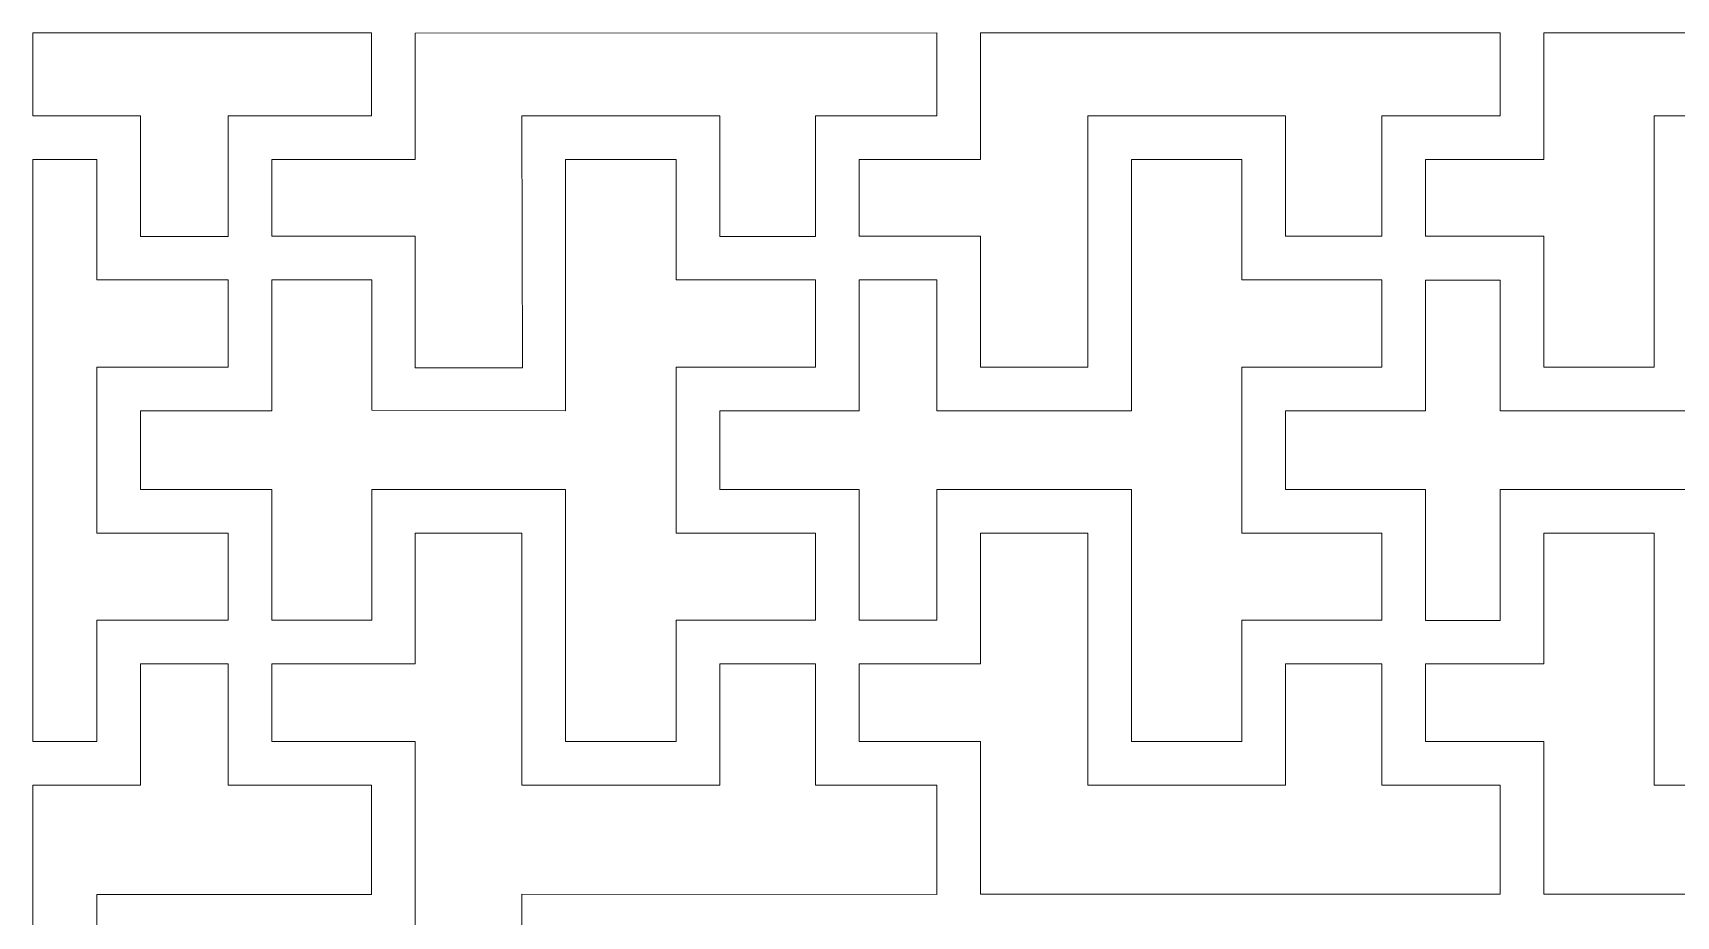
# Model space of a CAD drawing. Header units: centimetres. Extents: x -116 to 116, y -97 to 97.
# Drawn here: x 2.9 to 70.6, y -37.3 to -0.9 of the extents above; entities that cross this region are included whole.
import ezdxf

# ---------------------------------------------------------------- set-up
doc = ezdxf.new("R2010")
doc.units = ezdxf.units.CM
doc.header["$MEASUREMENT"] = 0
doc.layers.add('layer 1', color=7, linetype='Continuous')

msp = doc.modelspace()

# ---------------------------------------------------------------- linework, layer by layer
at = {"layer": 'layer 1', "color": 242, "lineweight": 9}
for points, knots in [([(7.31967, -4.32331), (7.31967, -4.32331), (2.88346, -4.32332), (2.88346, -4.32332), (2.88346, -4.32332), (2.88346, -4.32332), (2.88346, -0.9), (2.88346, -0.9), (2.88346, -0.9), (2.88346, -0.9), (16.85328, -0.9), (16.85328, -0.9), (16.85328, -0.9), (16.85328, -0.9), (16.85328, -4.32332), (16.85328, -4.32332), (16.85328, -4.32332), (16.85328, -4.32332), (10.94068, -4.32332), (10.94068, -4.32332), (10.94068, -4.32332), (10.94068, -4.32332), (10.94068, -9.29347), (10.94068, -9.29347), (10.94068, -9.29347), (10.94068, -9.29347), (7.31967, -9.29347), (7.31967, -9.29347), (7.31967, -9.29347), (7.31967, -9.29347), (7.31967, -4.32331), (7.31967, -4.32331)], [0, 0, 0, 0, 0.11111111, 0.11111111, 0.11111111, 0.11111111, 0.22222222, 0.22222222, 0.22222222, 0.22222222, 0.33333333, 0.33333333, 0.33333333, 0.33333333, 0.44444444, 0.44444444, 0.44444444, 0.44444444, 0.55555556, 0.55555556, 0.55555556, 0.55555556, 0.66666667, 0.66666667, 0.66666667, 0.66666667, 0.77777778, 0.77777778, 0.77777778, 0.77777778, 1, 1, 1, 1]), ([(35.15183, -4.32462), (35.15183, -4.32462), (35.15334, -9.29182), (35.15334, -9.29182), (35.15334, -9.29182), (35.15334, -9.29182), (31.21574, -9.29182), (31.21574, -9.29182), (31.21574, -9.29182), (31.21574, -9.29182), (31.21574, -4.32462), (31.21574, -4.32462), (31.21574, -4.32462), (31.21574, -4.32462), (23.04891, -4.32462), (23.04891, -4.32462), (23.04891, -4.32462), (23.04891, -4.32462), (23.06662, -14.71623), (23.06662, -14.71623), (23.06662, -14.71623), (23.06662, -14.71623), (18.64966, -14.71623), (18.64966, -14.71623), (18.64966, -14.71623), (18.64966, -14.71623), (18.64966, -9.28932), (18.64966, -9.28932), (18.64966, -9.28932), (18.64966, -9.28932), (12.74082, -9.29035), (12.74082, -9.29035), (12.74082, -9.29035), (12.74082, -9.29035), (12.74082, -6.12394), (12.74082, -6.12394), (12.74082, -6.12394), (12.74082, -6.12394), (18.64966, -6.12409), (18.64966, -6.12409), (18.64966, -6.12409), (18.64966, -6.12409), (18.64966, -0.91751), (18.64966, -0.91751), (18.64966, -0.91751), (18.64966, -0.91751), (40.15275, -0.9), (40.15275, -0.9), (40.15275, -0.9), (40.15275, -0.9), (40.15275, -4.32462), (40.15275, -4.32462), (40.15275, -4.32462), (40.15275, -4.32462), (35.15183, -4.32462), (35.15183, -4.32462)], [0, 0, 0, 0, 0.06666667, 0.06666667, 0.06666667, 0.06666667, 0.13333333, 0.13333333, 0.13333333, 0.13333333, 0.2, 0.2, 0.2, 0.2, 0.26666667, 0.26666667, 0.26666667, 0.26666667, 0.33333333, 0.33333333, 0.33333333, 0.33333333, 0.4, 0.4, 0.4, 0.4, 0.46666667, 0.46666667, 0.46666667, 0.46666667, 0.53333333, 0.53333333, 0.53333333, 0.53333333, 0.6, 0.6, 0.6, 0.6, 0.66666667, 0.66666667, 0.66666667, 0.66666667, 0.73333333, 0.73333333, 0.73333333, 0.73333333, 0.8, 0.8, 0.8, 0.8, 0.86666667, 0.86666667, 0.86666667, 0.86666667, 1, 1, 1, 1]), ([(46.38406, -4.3241), (46.38406, -4.3241), (46.38406, -14.68442), (46.38406, -14.68442), (46.38406, -14.68442), (46.38406, -14.68442), (41.95354, -14.68442), (41.95354, -14.68442), (41.95354, -14.68442), (41.95354, -14.68442), (41.95354, -9.2893), (41.95354, -9.2893), (41.95354, -9.2893), (41.95354, -9.2893), (36.95243, -9.28967), (36.95243, -9.28967), (36.95243, -9.28967), (36.95243, -9.28967), (36.95243, -6.12199), (36.95243, -6.12199), (36.95243, -6.12199), (36.95243, -6.12199), (41.95354, -6.12408), (41.95354, -6.12408), (41.95354, -6.12408), (41.95354, -6.12408), (41.95354, -0.90096), (41.95354, -0.90096), (41.95354, -0.90096), (41.95354, -0.90096), (63.38851, -0.89973), (63.38851, -0.89973), (63.38851, -0.89973), (63.38851, -0.89973), (63.38851, -4.32546), (63.38851, -4.32546), (63.38851, -4.32546), (63.38851, -4.32546), (58.50855, -4.32546), (58.50855, -4.32546), (58.50855, -4.32546), (58.50855, -4.32546), (58.50855, -9.29035), (58.50855, -9.29035), (58.50855, -9.29035), (58.50855, -9.29035), (54.53857, -9.29035), (54.53857, -9.29035), (54.53857, -9.29035), (54.53857, -9.29035), (54.53862, -4.32546), (54.53862, -4.32546), (54.53862, -4.32546), (54.53862, -4.32546), (46.38406, -4.3241), (46.38406, -4.3241)], [0, 0, 0, 0, 0.06666667, 0.06666667, 0.06666667, 0.06666667, 0.13333333, 0.13333333, 0.13333333, 0.13333333, 0.2, 0.2, 0.2, 0.2, 0.26666667, 0.26666667, 0.26666667, 0.26666667, 0.33333333, 0.33333333, 0.33333333, 0.33333333, 0.4, 0.4, 0.4, 0.4, 0.46666667, 0.46666667, 0.46666667, 0.46666667, 0.53333333, 0.53333333, 0.53333333, 0.53333333, 0.6, 0.6, 0.6, 0.6, 0.66666667, 0.66666667, 0.66666667, 0.66666667, 0.73333333, 0.73333333, 0.73333333, 0.73333333, 0.8, 0.8, 0.8, 0.8, 0.86666667, 0.86666667, 0.86666667, 0.86666667, 1, 1, 1, 1]), ([(78.15031, -4.32546), (78.15031, -4.32546), (78.15031, -9.29035), (78.15031, -9.29035), (78.15031, -9.29035), (78.15031, -9.29035), (82.0685, -9.29035), (82.0685, -9.29035), (82.0685, -9.29035), (82.0685, -9.29035), (82.0685, -4.32546), (82.0685, -4.32546), (82.0685, -4.32546), (82.0685, -4.32546), (87.68509, -4.32546), (87.68509, -4.32546), (87.68509, -4.32546), (87.68509, -4.32546), (87.68509, -0.90215), (87.68509, -0.90215), (87.68509, -0.90215), (87.68509, -0.90215), (65.18842, -0.9), (65.18842, -0.9), (65.18842, -0.9), (65.18842, -0.9), (65.18842, -6.12422), (65.18842, -6.12422), (65.18842, -6.12422), (65.18842, -6.12422), (60.30824, -6.12421), (60.30824, -6.12421), (60.30824, -6.12421), (60.30824, -6.12421), (60.30824, -9.28967), (60.30824, -9.28967), (60.30824, -9.28967), (60.30824, -9.28967), (65.18872, -9.28967), (65.18872, -9.28967), (65.18872, -9.28967), (65.18872, -9.28967), (65.18842, -14.68383), (65.18842, -14.68383), (65.18842, -14.68383), (65.18842, -14.68383), (69.73888, -14.68383), (69.73888, -14.68383), (69.73888, -14.68383), (69.73888, -14.68383), (69.73887, -4.32546), (69.73887, -4.32546), (69.73887, -4.32546), (69.73887, -4.32546), (78.15031, -4.32546), (78.15031, -4.32546)], [0, 0, 0, 0, 0.06666667, 0.06666667, 0.06666667, 0.06666667, 0.13333333, 0.13333333, 0.13333333, 0.13333333, 0.2, 0.2, 0.2, 0.2, 0.26666667, 0.26666667, 0.26666667, 0.26666667, 0.33333333, 0.33333333, 0.33333333, 0.33333333, 0.4, 0.4, 0.4, 0.4, 0.46666667, 0.46666667, 0.46666667, 0.46666667, 0.53333333, 0.53333333, 0.53333333, 0.53333333, 0.6, 0.6, 0.6, 0.6, 0.66666667, 0.66666667, 0.66666667, 0.66666667, 0.73333333, 0.73333333, 0.73333333, 0.73333333, 0.8, 0.8, 0.8, 0.8, 0.86666667, 0.86666667, 0.86666667, 0.86666667, 1, 1, 1, 1]), ([(5.5178, -25.12748), (5.5178, -25.12748), (10.94074, -25.12813), (10.94074, -25.12813), (10.94074, -25.12813), (10.94074, -25.12813), (10.94074, -21.53419), (10.94074, -21.53419), (10.94074, -21.53419), (10.94074, -21.53419), (5.5178, -21.53419), (5.5178, -21.53419), (5.5178, -21.53419), (5.5178, -21.53419), (5.51779, -14.68334), (5.51779, -14.68334), (5.51779, -14.68334), (5.51779, -14.68334), (10.94074, -14.68334), (10.94074, -14.68334), (10.94074, -14.68334), (10.94074, -14.68334), (10.94074, -11.08953), (10.94074, -11.08953), (10.94074, -11.08953), (10.94074, -11.08953), (5.51779, -11.08953), (5.51779, -11.08953), (5.51779, -11.08953), (5.51779, -11.08953), (5.5178, -6.12472), (5.5178, -6.12472), (5.5178, -6.12472), (5.5178, -6.12472), (2.88395, -6.12472), (2.88395, -6.12472), (2.88395, -6.12472), (2.88395, -6.12472), (2.88395, -30.12851), (2.88395, -30.12851), (2.88395, -30.12851), (2.88395, -30.12851), (5.5178, -30.12851), (5.5178, -30.12851), (5.5178, -30.12851), (5.5178, -30.12851), (5.5178, -25.12748), (5.5178, -25.12748)], [0, 0, 0, 0, 0.07692308, 0.07692308, 0.07692308, 0.07692308, 0.15384615, 0.15384615, 0.15384615, 0.15384615, 0.23076923, 0.23076923, 0.23076923, 0.23076923, 0.30769231, 0.30769231, 0.30769231, 0.30769231, 0.38461538, 0.38461538, 0.38461538, 0.38461538, 0.46153846, 0.46153846, 0.46153846, 0.46153846, 0.53846154, 0.53846154, 0.53846154, 0.53846154, 0.61538462, 0.61538462, 0.61538462, 0.61538462, 0.69230769, 0.69230769, 0.69230769, 0.69230769, 0.76923077, 0.76923077, 0.76923077, 0.76923077, 0.84615385, 0.84615385, 0.84615385, 0.84615385, 1, 1, 1, 1]), ([(16.85373, -16.46596), (16.85373, -16.46596), (16.85373, -11.09222), (16.85373, -11.09222), (16.85373, -11.09222), (16.85373, -11.09222), (12.74045, -11.09222), (12.74045, -11.09222), (12.74045, -11.09222), (12.74045, -11.09222), (12.74073, -16.48374), (12.74073, -16.48374), (12.74073, -16.48374), (12.74073, -16.48374), (7.31851, -16.48374), (7.31851, -16.48374), (7.31851, -16.48374), (7.31851, -16.48374), (7.31851, -19.73401), (7.31851, -19.73401), (7.31851, -19.73401), (7.31851, -19.73401), (12.74072, -19.73401), (12.74072, -19.73401), (12.74072, -19.73401), (12.74072, -19.73401), (12.74045, -25.12801), (12.74045, -25.12801), (12.74045, -25.12801), (12.74045, -25.12801), (16.85373, -25.12801), (16.85373, -25.12801), (16.85373, -25.12801), (16.85373, -25.12801), (16.85373, -19.73401), (16.85373, -19.73401), (16.85373, -19.73401), (16.85373, -19.73401), (24.84892, -19.73401), (24.84892, -19.73401), (24.84892, -19.73401), (24.84892, -19.73401), (24.84832, -30.12847), (24.84832, -30.12847), (24.84832, -30.12847), (24.84832, -30.12847), (29.41545, -30.12847), (29.41545, -30.12847), (29.41545, -30.12847), (29.41545, -30.12847), (29.41545, -25.12747), (29.41545, -25.12747), (29.41545, -25.12747), (29.41545, -25.12747), (35.15334, -25.12801), (35.15334, -25.12801), (35.15334, -25.12801), (35.15334, -25.12801), (35.15334, -21.53419), (35.15334, -21.53419), (35.15334, -21.53419), (35.15334, -21.53419), (29.41545, -21.5342), (29.41545, -21.5342), (29.41545, -21.5342), (29.41545, -21.5342), (29.41545, -14.68334), (29.41545, -14.68334), (29.41545, -14.68334), (29.41545, -14.68334), (35.15334, -14.68334), (35.15334, -14.68334), (35.15334, -14.68334), (35.15334, -14.68334), (35.15334, -11.09007), (35.15334, -11.09007), (35.15334, -11.09007), (35.15334, -11.09007), (29.41545, -11.09007), (29.41545, -11.09007), (29.41545, -11.09007), (29.41545, -11.09007), (29.41545, -6.12472), (29.41545, -6.12472), (29.41545, -6.12472), (29.41545, -6.12472), (24.84832, -6.12472), (24.84832, -6.12472), (24.84832, -6.12472), (24.84832, -6.12472), (24.84891, -16.48374), (24.84891, -16.48374), (24.84891, -16.48374), (24.84891, -16.48374), (16.85373, -16.46596), (16.85373, -16.46596)], [0, 0, 0, 0, 0.04, 0.04, 0.04, 0.04, 0.08, 0.08, 0.08, 0.08, 0.12, 0.12, 0.12, 0.12, 0.16, 0.16, 0.16, 0.16, 0.2, 0.2, 0.2, 0.2, 0.24, 0.24, 0.24, 0.24, 0.28, 0.28, 0.28, 0.28, 0.32, 0.32, 0.32, 0.32, 0.36, 0.36, 0.36, 0.36, 0.4, 0.4, 0.4, 0.4, 0.44, 0.44, 0.44, 0.44, 0.48, 0.48, 0.48, 0.48, 0.52, 0.52, 0.52, 0.52, 0.56, 0.56, 0.56, 0.56, 0.6, 0.6, 0.6, 0.6, 0.64, 0.64, 0.64, 0.64, 0.68, 0.68, 0.68, 0.68, 0.72, 0.72, 0.72, 0.72, 0.76, 0.76, 0.76, 0.76, 0.8, 0.8, 0.8, 0.8, 0.84, 0.84, 0.84, 0.84, 0.88, 0.88, 0.88, 0.88, 0.92, 0.92, 0.92, 0.92, 1, 1, 1, 1]), ([(36.95049, -19.73414), (36.95049, -19.73414), (31.21611, -19.73487), (31.21611, -19.73487), (31.21611, -19.73487), (31.21611, -19.73487), (31.21611, -16.4831), (31.21611, -16.4831), (31.21611, -16.4831), (31.21611, -16.4831), (36.95049, -16.48311), (36.95049, -16.48311), (36.95049, -16.48311), (36.95049, -16.48311), (36.95049, -11.09007), (36.95049, -11.09007), (36.95049, -11.09007), (36.95049, -11.09007), (40.1512, -11.09007), (40.1512, -11.09007), (40.1512, -11.09007), (40.1512, -11.09007), (40.1512, -16.4831), (40.1512, -16.4831), (40.1512, -16.4831), (40.1512, -16.4831), (48.18593, -16.48309), (48.18593, -16.48309), (48.18593, -16.48309), (48.18593, -16.48309), (48.18593, -6.12472), (48.18593, -6.12472), (48.18593, -6.12472), (48.18593, -6.12472), (52.73853, -6.12472), (52.73853, -6.12472), (52.73853, -6.12472), (52.73853, -6.12472), (52.73853, -11.08953), (52.73853, -11.08953), (52.73853, -11.08953), (52.73853, -11.08953), (58.5088, -11.08953), (58.5088, -11.08953), (58.5088, -11.08953), (58.5088, -11.08953), (58.5088, -14.68334), (58.5088, -14.68334), (58.5088, -14.68334), (58.5088, -14.68334), (52.73853, -14.68308), (52.73853, -14.68308), (52.73853, -14.68308), (52.73853, -14.68308), (52.73853, -21.53499), (52.73853, -21.53499), (52.73853, -21.53499), (52.73853, -21.53499), (58.50502, -21.53499), (58.50502, -21.53499), (58.50502, -21.53499), (58.50502, -21.53499), (58.50502, -25.12801), (58.50502, -25.12801), (58.50502, -25.12801), (58.50502, -25.12801), (52.73853, -25.12749), (52.73853, -25.12749), (52.73853, -25.12749), (52.73853, -25.12749), (52.73853, -30.13279), (52.73853, -30.13279), (52.73853, -30.13279), (52.73853, -30.13279), (48.18593, -30.13279), (48.18593, -30.13279), (48.18593, -30.13279), (48.18593, -30.13279), (48.18593, -19.73414), (48.18593, -19.73414), (48.18593, -19.73414), (48.18593, -19.73414), (40.1512, -19.73414), (40.1512, -19.73414), (40.1512, -19.73414), (40.1512, -19.73414), (40.1512, -25.12706), (40.1512, -25.12706), (40.1512, -25.12706), (40.1512, -25.12706), (36.95049, -25.12706), (36.95049, -25.12706), (36.95049, -25.12706), (36.95049, -25.12706), (36.95049, -19.73414), (36.95049, -19.73414)], [0, 0, 0, 0, 0.04, 0.04, 0.04, 0.04, 0.08, 0.08, 0.08, 0.08, 0.12, 0.12, 0.12, 0.12, 0.16, 0.16, 0.16, 0.16, 0.2, 0.2, 0.2, 0.2, 0.24, 0.24, 0.24, 0.24, 0.28, 0.28, 0.28, 0.28, 0.32, 0.32, 0.32, 0.32, 0.36, 0.36, 0.36, 0.36, 0.4, 0.4, 0.4, 0.4, 0.44, 0.44, 0.44, 0.44, 0.48, 0.48, 0.48, 0.48, 0.52, 0.52, 0.52, 0.52, 0.56, 0.56, 0.56, 0.56, 0.6, 0.6, 0.6, 0.6, 0.64, 0.64, 0.64, 0.64, 0.68, 0.68, 0.68, 0.68, 0.72, 0.72, 0.72, 0.72, 0.76, 0.76, 0.76, 0.76, 0.8, 0.8, 0.8, 0.8, 0.84, 0.84, 0.84, 0.84, 0.88, 0.88, 0.88, 0.88, 0.92, 0.92, 0.92, 0.92, 1, 1, 1, 1]), ([(76.35024, -25.12748), (76.35024, -25.12748), (82.06943, -25.12813), (82.06943, -25.12813), (82.06943, -25.12813), (82.06943, -25.12813), (82.06943, -21.53408), (82.06943, -21.53408), (82.06943, -21.53408), (82.06943, -21.53408), (76.35024, -21.53408), (76.35024, -21.53408), (76.35024, -21.53408), (76.35024, -21.53408), (76.35024, -14.68276), (76.35024, -14.68276), (76.35024, -14.68276), (76.35024, -14.68276), (82.06915, -14.68276), (82.06915, -14.68276), (82.06915, -14.68276), (82.06915, -14.68276), (82.06915, -11.08953), (82.06915, -11.08953), (82.06915, -11.08953), (82.06915, -11.08953), (76.35024, -11.08953), (76.35024, -11.08953), (76.35024, -11.08953), (76.35024, -11.08953), (76.35024, -6.12448), (76.35024, -6.12448), (76.35024, -6.12448), (76.35024, -6.12448), (71.5406, -6.12448), (71.5406, -6.12448), (71.5406, -6.12448), (71.5406, -6.12448), (71.5406, -16.48374), (71.5406, -16.48374), (71.5406, -16.48374), (71.5406, -16.48374), (63.38885, -16.48374), (63.38885, -16.48374), (63.38885, -16.48374), (63.38885, -16.48374), (63.38885, -11.09535), (63.38885, -11.09535), (63.38885, -11.09535), (63.38885, -11.09535), (60.30848, -11.09535), (60.30848, -11.09535), (60.30848, -11.09535), (60.30848, -11.09535), (60.30882, -16.48374), (60.30882, -16.48374), (60.30882, -16.48374), (60.30882, -16.48374), (54.53872, -16.48374), (54.53872, -16.48374), (54.53872, -16.48374), (54.53872, -16.48374), (54.53872, -19.73465), (54.53872, -19.73465), (54.53872, -19.73465), (54.53872, -19.73465), (60.30848, -19.73415), (60.30848, -19.73415), (60.30848, -19.73415), (60.30848, -19.73415), (60.30848, -25.13015), (60.30848, -25.13015), (60.30848, -25.13015), (60.30848, -25.13015), (63.38885, -25.13015), (63.38885, -25.13015), (63.38885, -25.13015), (63.38885, -25.13015), (63.38885, -19.73414), (63.38885, -19.73414), (63.38885, -19.73414), (63.38885, -19.73414), (71.54111, -19.73465), (71.54111, -19.73465), (71.54111, -19.73465), (71.54111, -19.73465), (71.5406, -30.12958), (71.5406, -30.12958), (71.5406, -30.12958), (71.5406, -30.12958), (76.35024, -30.12958), (76.35024, -30.12958), (76.35024, -30.12958), (76.35024, -30.12958), (76.35024, -25.12748), (76.35024, -25.12748)], [0, 0, 0, 0, 0.04, 0.04, 0.04, 0.04, 0.08, 0.08, 0.08, 0.08, 0.12, 0.12, 0.12, 0.12, 0.16, 0.16, 0.16, 0.16, 0.2, 0.2, 0.2, 0.2, 0.24, 0.24, 0.24, 0.24, 0.28, 0.28, 0.28, 0.28, 0.32, 0.32, 0.32, 0.32, 0.36, 0.36, 0.36, 0.36, 0.4, 0.4, 0.4, 0.4, 0.44, 0.44, 0.44, 0.44, 0.48, 0.48, 0.48, 0.48, 0.52, 0.52, 0.52, 0.52, 0.56, 0.56, 0.56, 0.56, 0.6, 0.6, 0.6, 0.6, 0.64, 0.64, 0.64, 0.64, 0.68, 0.68, 0.68, 0.68, 0.72, 0.72, 0.72, 0.72, 0.76, 0.76, 0.76, 0.76, 0.8, 0.8, 0.8, 0.8, 0.84, 0.84, 0.84, 0.84, 0.88, 0.88, 0.88, 0.88, 0.92, 0.92, 0.92, 0.92, 1, 1, 1, 1]), ([(18.64534, -26.92786), (18.64534, -26.92786), (12.74107, -26.92786), (12.74107, -26.92786), (12.74107, -26.92786), (12.74107, -26.92786), (12.74107, -30.12744), (12.74107, -30.12744), (12.74107, -30.12744), (12.74107, -30.12744), (18.64534, -30.12719), (18.64534, -30.12719), (18.64534, -30.12719), (18.64534, -30.12719), (18.64534, -38.22868), (18.64534, -38.22868), (18.64534, -38.22868), (18.64534, -38.22868), (7.31622, -38.22868), (7.31622, -38.22868), (7.31622, -38.22868), (7.31622, -38.22868), (7.31622, -41.78919), (7.31622, -41.78919), (7.31622, -41.78919), (7.31622, -41.78919), (12.74099, -41.78746), (12.74099, -41.78746), (12.74099, -41.78746), (12.74099, -41.78746), (12.74099, -46.73752), (12.74099, -46.73752), (12.74099, -46.73752), (12.74099, -46.73752), (16.85373, -46.73752), (16.85373, -46.73752), (16.85373, -46.73752), (16.85373, -46.73752), (16.85372, -41.78919), (16.85372, -41.78919), (16.85372, -41.78919), (16.85372, -41.78919), (23.04929, -41.78919), (23.04929, -41.78919), (23.04929, -41.78919), (23.04929, -41.78919), (23.04929, -36.42815), (23.04929, -36.42815), (23.04929, -36.42815), (23.04929, -36.42815), (40.1512, -36.43097), (40.1512, -36.43097), (40.1512, -36.43097), (40.1512, -36.43097), (40.1512, -31.92665), (40.1512, -31.92665), (40.1512, -31.92665), (40.1512, -31.92665), (35.15151, -31.92665), (35.15151, -31.92665), (35.15151, -31.92665), (35.15151, -31.92665), (35.15152, -26.92847), (35.15152, -26.92847), (35.15152, -26.92847), (35.15152, -26.92847), (31.21574, -26.92847), (31.21574, -26.92847), (31.21574, -26.92847), (31.21574, -26.92847), (31.21574, -31.92718), (31.21574, -31.92718), (31.21574, -31.92718), (31.21574, -31.92718), (23.04892, -31.92665), (23.04892, -31.92665), (23.04892, -31.92665), (23.04892, -31.92665), (23.04929, -21.53473), (23.04929, -21.53473), (23.04929, -21.53473), (23.04929, -21.53473), (18.64534, -21.53473), (18.64534, -21.53473), (18.64534, -21.53473), (18.64534, -21.53473), (18.64534, -26.92786), (18.64534, -26.92786)], [0, 0, 0, 0, 0.04347826, 0.04347826, 0.04347826, 0.04347826, 0.08695652, 0.08695652, 0.08695652, 0.08695652, 0.13043478, 0.13043478, 0.13043478, 0.13043478, 0.17391304, 0.17391304, 0.17391304, 0.17391304, 0.2173913, 0.2173913, 0.2173913, 0.2173913, 0.26086957, 0.26086957, 0.26086957, 0.26086957, 0.30434783, 0.30434783, 0.30434783, 0.30434783, 0.34782609, 0.34782609, 0.34782609, 0.34782609, 0.39130435, 0.39130435, 0.39130435, 0.39130435, 0.43478261, 0.43478261, 0.43478261, 0.43478261, 0.47826087, 0.47826087, 0.47826087, 0.47826087, 0.52173913, 0.52173913, 0.52173913, 0.52173913, 0.56521739, 0.56521739, 0.56521739, 0.56521739, 0.60869565, 0.60869565, 0.60869565, 0.60869565, 0.65217391, 0.65217391, 0.65217391, 0.65217391, 0.69565217, 0.69565217, 0.69565217, 0.69565217, 0.73913043, 0.73913043, 0.73913043, 0.73913043, 0.7826087, 0.7826087, 0.7826087, 0.7826087, 0.82608696, 0.82608696, 0.82608696, 0.82608696, 0.86956522, 0.86956522, 0.86956522, 0.86956522, 0.91304348, 0.91304348, 0.91304348, 0.91304348, 1, 1, 1, 1]), ([(58.50952, -31.92837), (58.50952, -31.92837), (58.50952, -26.92733), (58.50952, -26.92733), (58.50952, -26.92733), (58.50952, -26.92733), (54.539, -26.92733), (54.539, -26.92733), (54.539, -26.92733), (54.539, -26.92733), (54.53901, -31.92837), (54.53901, -31.92837), (54.53901, -31.92837), (54.53901, -31.92837), (46.38379, -31.92836), (46.38379, -31.92836), (46.38379, -31.92836), (46.38379, -31.92836), (46.38379, -21.53419), (46.38379, -21.53419), (46.38379, -21.53419), (46.38379, -21.53419), (41.95395, -21.53419), (41.95395, -21.53419), (41.95395, -21.53419), (41.95395, -21.53419), (41.95395, -26.92739), (41.95395, -26.92739), (41.95395, -26.92739), (41.95395, -26.92739), (36.95167, -26.92739), (36.95167, -26.92739), (36.95167, -26.92739), (36.95167, -26.92739), (36.95167, -30.12958), (36.95167, -30.12958), (36.95167, -30.12958), (36.95167, -30.12958), (41.95395, -30.12719), (41.95395, -30.12719), (41.95395, -30.12719), (41.95395, -30.12719), (41.95395, -36.42856), (41.95395, -36.42856), (41.95395, -36.42856), (41.95395, -36.42856), (63.38878, -36.42856), (63.38878, -36.42856), (63.38878, -36.42856), (63.38878, -36.42856), (63.38878, -31.92837), (63.38878, -31.92837), (63.38878, -31.92837), (63.38878, -31.92837), (58.50952, -31.92837), (58.50952, -31.92837)], [0, 0, 0, 0, 0.06666667, 0.06666667, 0.06666667, 0.06666667, 0.13333333, 0.13333333, 0.13333333, 0.13333333, 0.2, 0.2, 0.2, 0.2, 0.26666667, 0.26666667, 0.26666667, 0.26666667, 0.33333333, 0.33333333, 0.33333333, 0.33333333, 0.4, 0.4, 0.4, 0.4, 0.46666667, 0.46666667, 0.46666667, 0.46666667, 0.53333333, 0.53333333, 0.53333333, 0.53333333, 0.6, 0.6, 0.6, 0.6, 0.66666667, 0.66666667, 0.66666667, 0.66666667, 0.73333333, 0.73333333, 0.73333333, 0.73333333, 0.8, 0.8, 0.8, 0.8, 0.86666667, 0.86666667, 0.86666667, 0.86666667, 1, 1, 1, 1]), ([(78.15144, -31.92729), (78.15144, -31.92729), (78.15144, -26.9276), (78.15144, -26.9276), (78.15144, -26.9276), (78.15144, -26.9276), (82.0685, -26.9276), (82.0685, -26.9276), (82.0685, -26.9276), (82.0685, -26.9276), (82.0685, -31.92729), (82.0685, -31.92729), (82.0685, -31.92729), (82.0685, -31.92729), (87.68509, -31.92729), (87.68509, -31.92729), (87.68509, -31.92729), (87.68509, -31.92729), (87.68509, -36.42882), (87.68509, -36.42882), (87.68509, -36.42882), (87.68509, -36.42882), (65.18842, -36.42882), (65.18842, -36.42882), (65.18842, -36.42882), (65.18842, -36.42882), (65.18842, -30.12719), (65.18842, -30.12719), (65.18842, -30.12719), (65.18842, -30.12719), (60.30856, -30.12739), (60.30856, -30.12739), (60.30856, -30.12739), (60.30856, -30.12739), (60.30856, -26.92759), (60.30856, -26.92759), (60.30856, -26.92759), (60.30856, -26.92759), (65.18842, -26.92759), (65.18842, -26.92759), (65.18842, -26.92759), (65.18842, -26.92759), (65.18842, -21.53473), (65.18842, -21.53473), (65.18842, -21.53473), (65.18842, -21.53473), (69.74057, -21.53473), (69.74057, -21.53473), (69.74057, -21.53473), (69.74057, -21.53473), (69.74057, -31.92728), (69.74057, -31.92728), (69.74057, -31.92728), (69.74057, -31.92728), (78.15144, -31.92729), (78.15144, -31.92729)], [0, 0, 0, 0, 0.06666667, 0.06666667, 0.06666667, 0.06666667, 0.13333333, 0.13333333, 0.13333333, 0.13333333, 0.2, 0.2, 0.2, 0.2, 0.26666667, 0.26666667, 0.26666667, 0.26666667, 0.33333333, 0.33333333, 0.33333333, 0.33333333, 0.4, 0.4, 0.4, 0.4, 0.46666667, 0.46666667, 0.46666667, 0.46666667, 0.53333333, 0.53333333, 0.53333333, 0.53333333, 0.6, 0.6, 0.6, 0.6, 0.66666667, 0.66666667, 0.66666667, 0.66666667, 0.73333333, 0.73333333, 0.73333333, 0.73333333, 0.8, 0.8, 0.8, 0.8, 0.86666667, 0.86666667, 0.86666667, 0.86666667, 1, 1, 1, 1]), ([(7.31841, -31.92783), (7.31841, -31.92783), (7.31622, -26.92786), (7.31622, -26.92786), (7.31622, -26.92786), (7.31622, -26.92786), (10.94035, -26.92786), (10.94035, -26.92786), (10.94035, -26.92786), (10.94035, -26.92786), (10.94034, -31.92783), (10.94034, -31.92783), (10.94034, -31.92783), (10.94034, -31.92783), (16.85328, -31.92783), (16.85328, -31.92783), (16.85328, -31.92783), (16.85328, -31.92783), (16.85328, -36.42964), (16.85328, -36.42964), (16.85328, -36.42964), (16.85328, -36.42964), (5.51737, -36.42964), (5.51737, -36.42964), (5.51737, -36.42964), (5.51737, -36.42964), (5.51736, -43.58801), (5.51736, -43.58801), (5.51736, -43.58801), (5.51736, -43.58801), (10.94068, -43.58801), (10.94068, -43.58801), (10.94068, -43.58801), (10.94068, -43.58801), (10.94068, -46.73599), (10.94068, -46.73599), (10.94068, -46.73599), (10.94068, -46.73599), (5.51737, -46.73599), (5.51737, -46.73599), (5.51737, -46.73599), (5.51737, -46.73599), (5.51737, -52.01177), (5.51737, -52.01177), (5.51737, -52.01177), (5.51737, -52.01177), (2.88345, -52.01177), (2.88345, -52.01177), (2.88345, -52.01177), (2.88345, -52.01177), (2.88345, -31.92783), (2.88345, -31.92783), (2.88345, -31.92783), (2.88345, -31.92783), (7.31841, -31.92783), (7.31841, -31.92783)], [0, 0, 0, 0, 0.06666667, 0.06666667, 0.06666667, 0.06666667, 0.13333333, 0.13333333, 0.13333333, 0.13333333, 0.2, 0.2, 0.2, 0.2, 0.26666667, 0.26666667, 0.26666667, 0.26666667, 0.33333333, 0.33333333, 0.33333333, 0.33333333, 0.4, 0.4, 0.4, 0.4, 0.46666667, 0.46666667, 0.46666667, 0.46666667, 0.53333333, 0.53333333, 0.53333333, 0.53333333, 0.6, 0.6, 0.6, 0.6, 0.66666667, 0.66666667, 0.66666667, 0.66666667, 0.73333333, 0.73333333, 0.73333333, 0.73333333, 0.8, 0.8, 0.8, 0.8, 0.86666667, 0.86666667, 0.86666667, 0.86666667, 1, 1, 1, 1])]:
    msp.add_open_spline(points, degree=3, knots=knots, dxfattribs=at)

doc.saveas('drawing.dxf')
